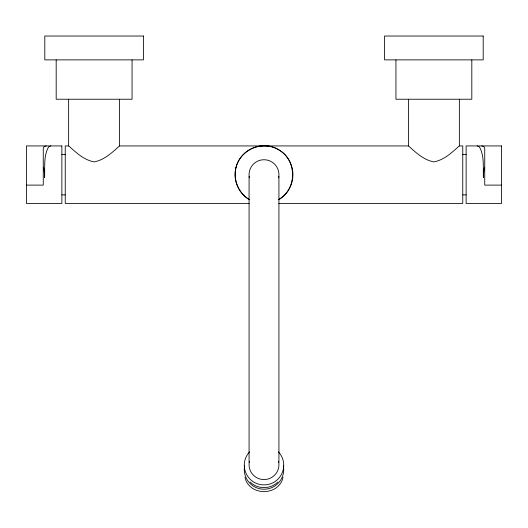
<?xml version="1.0" encoding="UTF-8"?>
<svg xmlns="http://www.w3.org/2000/svg" width="528" height="528" viewBox="0 0 528 528"><rect width="100%" height="100%" fill="white"/><g stroke="black" fill="none" stroke-linecap="round" stroke-linejoin="round"><path stroke-width="0.79" d="M283.034 477.378C278.857 496.294 249.143 496.294 244.966 477.378M119.605 99.231L119.605 145.933L118.397 146.909C111.316 153.325 103.884 160.057 94.123 161.898C84.361 160.057 76.93 153.325 69.854 146.909L68.64 145.933L68.64 99.231M459.36 99.231L459.36 145.933L458.146 146.909C451.07 153.325 443.639 160.057 433.877 161.898C424.116 160.057 416.684 153.325 409.603 146.909L408.395 145.933L408.395 99.231M277.933 481.978C270.521 489.476 257.479 489.476 250.067 481.978M50.695 145.933L48.583 146.909C43.362 156.13 45.065 167.501 44.563 177.685L44.491 174.893A13.636 1.538 -90 0 0 44.154 170.834L44.055 170.016A13.682 1.201 -90 0 0 43.765 168.155L43.263 167.224M46.273 145.933L44.095 146.54L43.263 148.361L43.263 185.11L26.4 185.11M68.64 145.933L65.241 145.933L65.241 203.419L249.176 203.419M119.605 145.933L408.395 145.933M459.36 145.933L462.759 145.933L462.759 203.419L278.824 203.419M61.875 154.46L65.267 154.46M462.733 154.46L466.125 154.46M484.737 167.224L484.235 168.155A13.682 1.201 90 0 0 483.945 170.016L483.846 170.834A13.636 1.538 90 0 0 483.509 174.893L483.437 177.685C482.935 167.501 484.638 156.13 479.417 146.909L477.305 145.933M501.6 185.11L484.737 185.11L484.737 148.361L483.905 146.54L481.727 145.933M61.875 194.891L65.267 194.891M462.733 194.891L466.125 194.891M471.814 59.875L471.814 99.231L395.941 99.231L395.941 59.875M278.929 176.438L278.929 462.317M249.071 176.438L249.071 462.317M132.059 59.875L132.059 99.231L56.186 99.231L56.186 59.875M249.381 177.797A14.949 14.949 0 0 1 264 159.727A14.949 14.949 0 0 1 278.619 177.797M278.612 461.597A14.942 14.89 0 0 1 264 479.589A14.942 14.89 0 0 1 249.388 461.597M283.384 465.901A19.734 19.661 0 0 1 264 489.225A19.734 19.661 0 0 1 244.616 465.901M278.441 451.856A19.734 19.661 0 0 1 277.787 479.318A19.734 19.661 0 0 1 250.213 479.318A19.734 19.661 0 0 1 249.559 451.856M236.102 167.185C232.874 179.56 238.524 193.281 249.559 199.756A28.921 28.921 0 0 1 241.837 156.097A28.921 28.921 0 0 1 286.163 156.097A28.921 28.921 0 0 1 278.428 199.742C297.264 189.605 297.244 159.76 278.441 149.596C262.753 140.118 240.491 149.404 236.102 167.185M143.444 36.029L44.801 36.029L44.801 59.875L143.444 59.875L143.444 36.029M483.199 36.029L384.556 36.029L384.556 59.875L483.199 59.875L483.199 36.029M61.875 145.933L26.4 145.933L26.4 203.419L61.875 203.419L61.875 145.933M501.6 145.933L466.125 145.933L466.125 203.419L501.6 203.419L501.6 145.933"/></g></svg>
